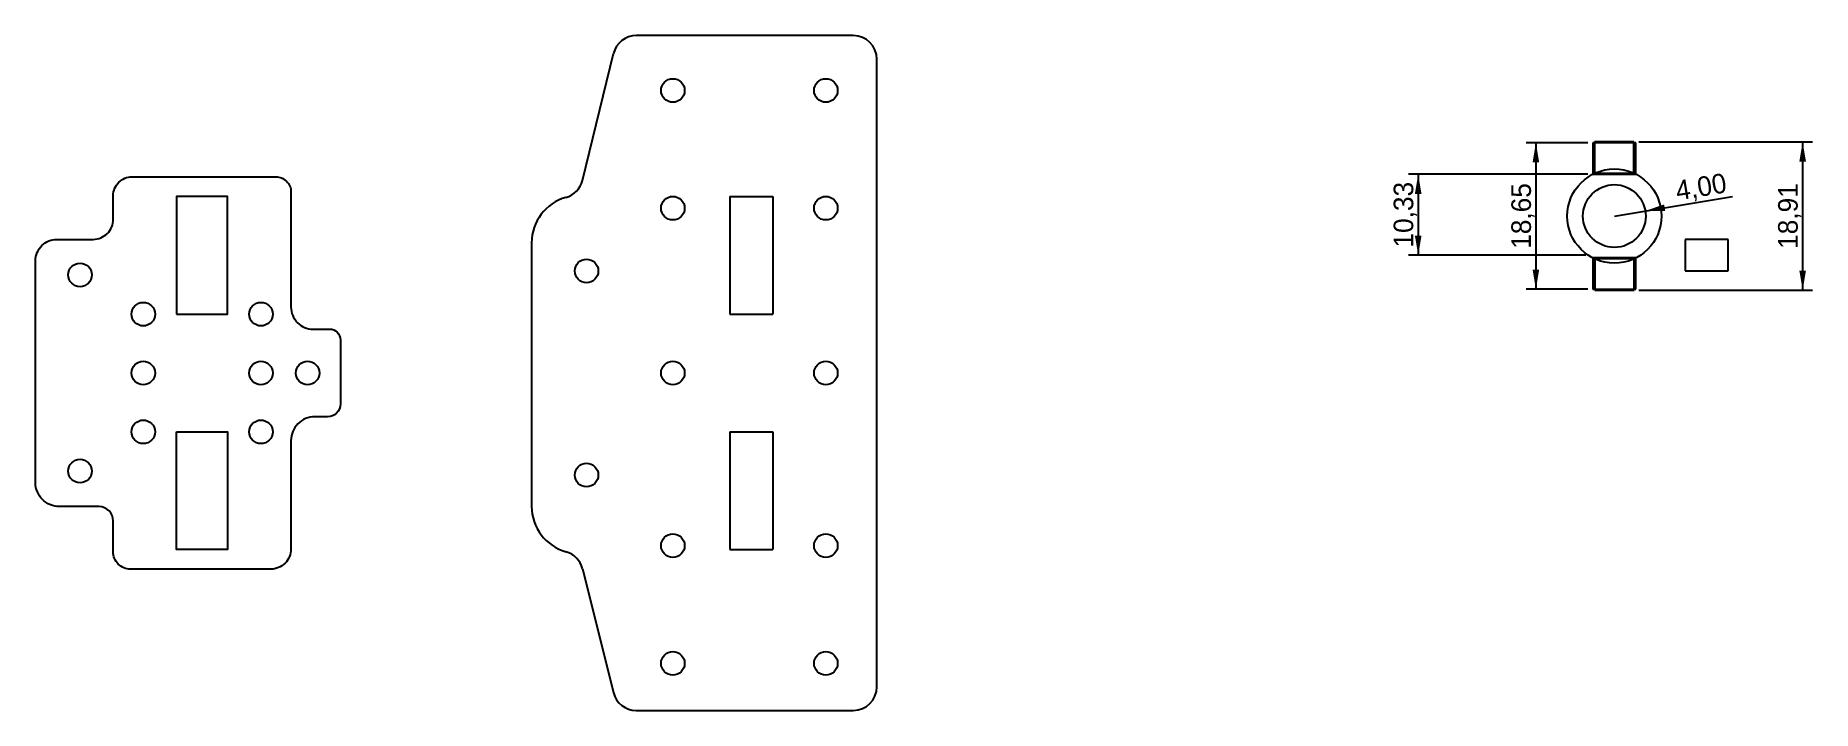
# Model space of a CAD drawing. Extents: x -21 to 205, y -43 to 43.
import ezdxf
from ezdxf.enums import TextEntityAlignment as Align

# ---------------------------------------------------------------- set-up
doc = ezdxf.new("R2010")
doc.units = 0
doc.layers.get('0').update_dxf_attribs({"linetype": 'CONTINUOUS'})
doc.layers.add('CONSTRUCTIONLAYER', color=7, linetype='CONTINUOUS')

# ---------------------------------------------------------------- blocks, each defined once
blk = doc.blocks.new('*D2')
at = {"layer": 'CONSTRUCTIONLAYER', "color": 0, "linetype": 'BYBLOCK'}
blk.add_line((180, 20), (195.04, 22.51), dxfattribs=at)
blk.add_solid([(183.95, 20.66), (186.34, 21.48), (186.48, 20.66)], dxfattribs=at)
at = {"layer": 'CONSTRUCTIONLAYER', "color": 0, "linetype": 'CONTINUOUS'}
blk.add_text('4,00', height=2.5, rotation=9.4623, dxfattribs=at).set_placement((191.04, 23.74), align=Align.MIDDLE_CENTER)
blk = doc.blocks.new('*D3')
at = {"layer": 'CONSTRUCTIONLAYER', "color": 0, "linetype": 'BYBLOCK'}
for p, q in [((183.12, 29.45), (205.25, 29.45)), ((204, 29.45), (204, 10.54)), ((183.14, 10.54), (205.25, 10.54))]:
    blk.add_line(p, q, dxfattribs=at)
for points in [[(204, 29.45), (204.42, 26.95), (203.58, 26.95)], [(204, 10.54), (203.58, 13.04), (204.42, 13.04)]]:
    blk.add_solid(points, dxfattribs=at)
at = {"layer": 'CONSTRUCTIONLAYER', "color": 0, "linetype": 'CONTINUOUS'}
blk.add_text('18,91', height=2.5, rotation=90, dxfattribs=at).set_placement((202.12, 20), align=Align.MIDDLE_CENTER)
blk = doc.blocks.new('*D4')
at = {"layer": 'CONSTRUCTIONLAYER', "color": 0, "linetype": 'BYBLOCK'}
for p, q in [((176.63, 29.33), (168.75, 29.33)), ((170, 29.33), (170, 10.68)), ((176.61, 10.68), (168.75, 10.68))]:
    blk.add_line(p, q, dxfattribs=at)
for points in [[(170, 29.33), (170.42, 26.83), (169.58, 26.83)], [(170, 10.68), (169.58, 13.18), (170.42, 13.18)]]:
    blk.add_solid(points, dxfattribs=at)
at = {"layer": 'CONSTRUCTIONLAYER', "color": 0, "linetype": 'CONTINUOUS'}
blk.add_text('18,65', height=2.5, rotation=90, dxfattribs=at).set_placement((168.12, 20.01), align=Align.MIDDLE_CENTER)
blk = doc.blocks.new('*D5')
at = {"layer": 'CONSTRUCTIONLAYER', "color": 0, "linetype": 'BYBLOCK'}
for p, q in [((176.63, 25.33), (153.75, 25.33)), ((155, 25.33), (155, 15)), ((176.38, 15), (153.75, 15))]:
    blk.add_line(p, q, dxfattribs=at)
for points in [[(155, 25.33), (155.42, 22.83), (154.58, 22.83)], [(155, 15), (154.58, 17.5), (155.42, 17.5)]]:
    blk.add_solid(points, dxfattribs=at)
at = {"layer": 'CONSTRUCTIONLAYER', "color": 0, "linetype": 'CONTINUOUS'}
blk.add_text('10,33', height=2.5, rotation=90, dxfattribs=at).set_placement((153.12, 20.17), align=Align.MIDDLE_CENTER)

msp = doc.modelspace()

# ---------------------------------------------------------------- linework, layer by layer
for p, q in [((83, 43), (55.35, 43)), ((48.48, 24.55), (52.44, 40.71)), ((86, -40), (86, 40)), ((67.25, 22.5), (67.25, 7.5)), ((67.25, 22.5), (72.75, 22.5)), ((72.75, 22.5), (72.75, 7.5)), ((42, 16.6), (42, -17)), ((67.25, 7.5), (72.75, 7.5)), ((67.25, -7.5), (67.25, -22.5)), ((67.25, -7.5), (72.75, -7.5)), ((72.75, -7.5), (72.75, -22.5)), ((67.25, -22.5), (72.75, -22.5)), ((48.48, -24.94), (52.43, -40.73)), ((55.34, -43), (83, -43))]:
    msp.add_line(p, q)
at = {"color": 7}
msp.add_lwpolyline([(-8.93, 25), (9.4, 25, -0.414214), (11.33, 23.07), (11.33, 8.4, 0.414214), (14.14, 5.59), (16.26, 5.59, -0.414214), (17.63, 4.23), (17.63, -3.94, -0.414214), (15.98, -5.59), (14.35, -5.59, 0.414214), (11.33, -8.6), (11.33, -22.4, -0.414214), (8.74, -25), (-9.12, -25, -0.414214), (-11.33, -22.78), (-11.33, -18.83, 0.414214), (-13.13, -17.03), (-18.17, -17.03, -0.414214), (-21.23, -13.97), (-21.23, 14.29, -0.414214), (-18.49, 17.03), (-13.88, 17.03, 0.414214), (-11.33, 19.58), (-11.33, 22.6, -0.414214)], format="xyb", close=True, dxfattribs=at)
for points in [[(-3.25, 7.5), (3.25, 7.5), (3.25, 22.5), (-3.25, 22.5)], [(-3.25, -7.5), (3.25, -7.5), (3.25, -22.5), (-3.25, -22.5)]]:
    msp.add_lwpolyline(points, close=True, dxfattribs=at)
for centre in [(60, 36), (79.5, 36), (60, 21), (79.5, 21), (-15.56, 12.5), (49, 13), (-7.5, 7.5), (7.5, 7.5), (-7.5, 0), (7.5, 0), (13.45, 0), (60, 0), (79.5, 0), (-7.5, -7.5), (7.5, -7.5), (-15.56, -12.5), (49, -13), (60, -22), (79.5, -22), (60, -37), (79.5, -37)]:
    msp.add_circle(centre, 1.5, dxfattribs=at)
for centre, radius, start, end in [((55.35, 40), 3, 90, 166.2299), ((83, 40), 3, 0, 90), ((45.56, 25.26), 3, 285.7032, 346.2299), ((48, 16.6), 6, 105.7032, 180), ((48, -17), 6, 180, 254.3649), ((45.57, -25.67), 3, 14.0362, 74.3649), ((55.34, -40), 3, 194.0362, 270), ((83, -40), 3, 270, 0)]:
    msp.add_arc(centre, radius, start, end)
at = {"layer": 'CONSTRUCTIONLAYER'}
for p, q in [((182.49, 29.45), (177.49, 29.45)), ((177.49, 29.45), (177.49, 25.45)), ((182.49, 25.45), (182.49, 29.45)), ((182.75, 29.33), (177.25, 29.33)), ((177.25, 29.33), (177.25, 25.33)), ((182.75, 25.33), (182.75, 29.33)), ((177.25, 25.33), (182.75, 25.33)), ((177.49, 25.45), (182.49, 25.45)), ((194.51, 17), (189.01, 17)), ((189.01, 17), (189.01, 13)), ((194.51, 13), (194.51, 17)), ((182.74, 14.68), (177.24, 14.68)), ((177.24, 14.68), (177.24, 10.68)), ((182.51, 14.54), (177.51, 14.54)), ((177.51, 14.54), (177.51, 10.54)), ((182.51, 10.54), (182.51, 14.54)), ((182.74, 10.68), (182.74, 14.68)), ((189.01, 13), (194.51, 13)), ((177.24, 10.68), (182.74, 10.68)), ((177.51, 10.54), (182.51, 10.54))]:
    msp.add_line(p, q, dxfattribs=at)
for radius in [6, 4]:
    msp.add_circle((180, 20), radius, dxfattribs=at)

# ---------------------------------------------------------------- block references
for name in ['*D3', '*D4', '*D5', '*D2']:
    msp.add_blockref(name, (0, 0), dxfattribs=at)

doc.saveas('drawing.dxf')
